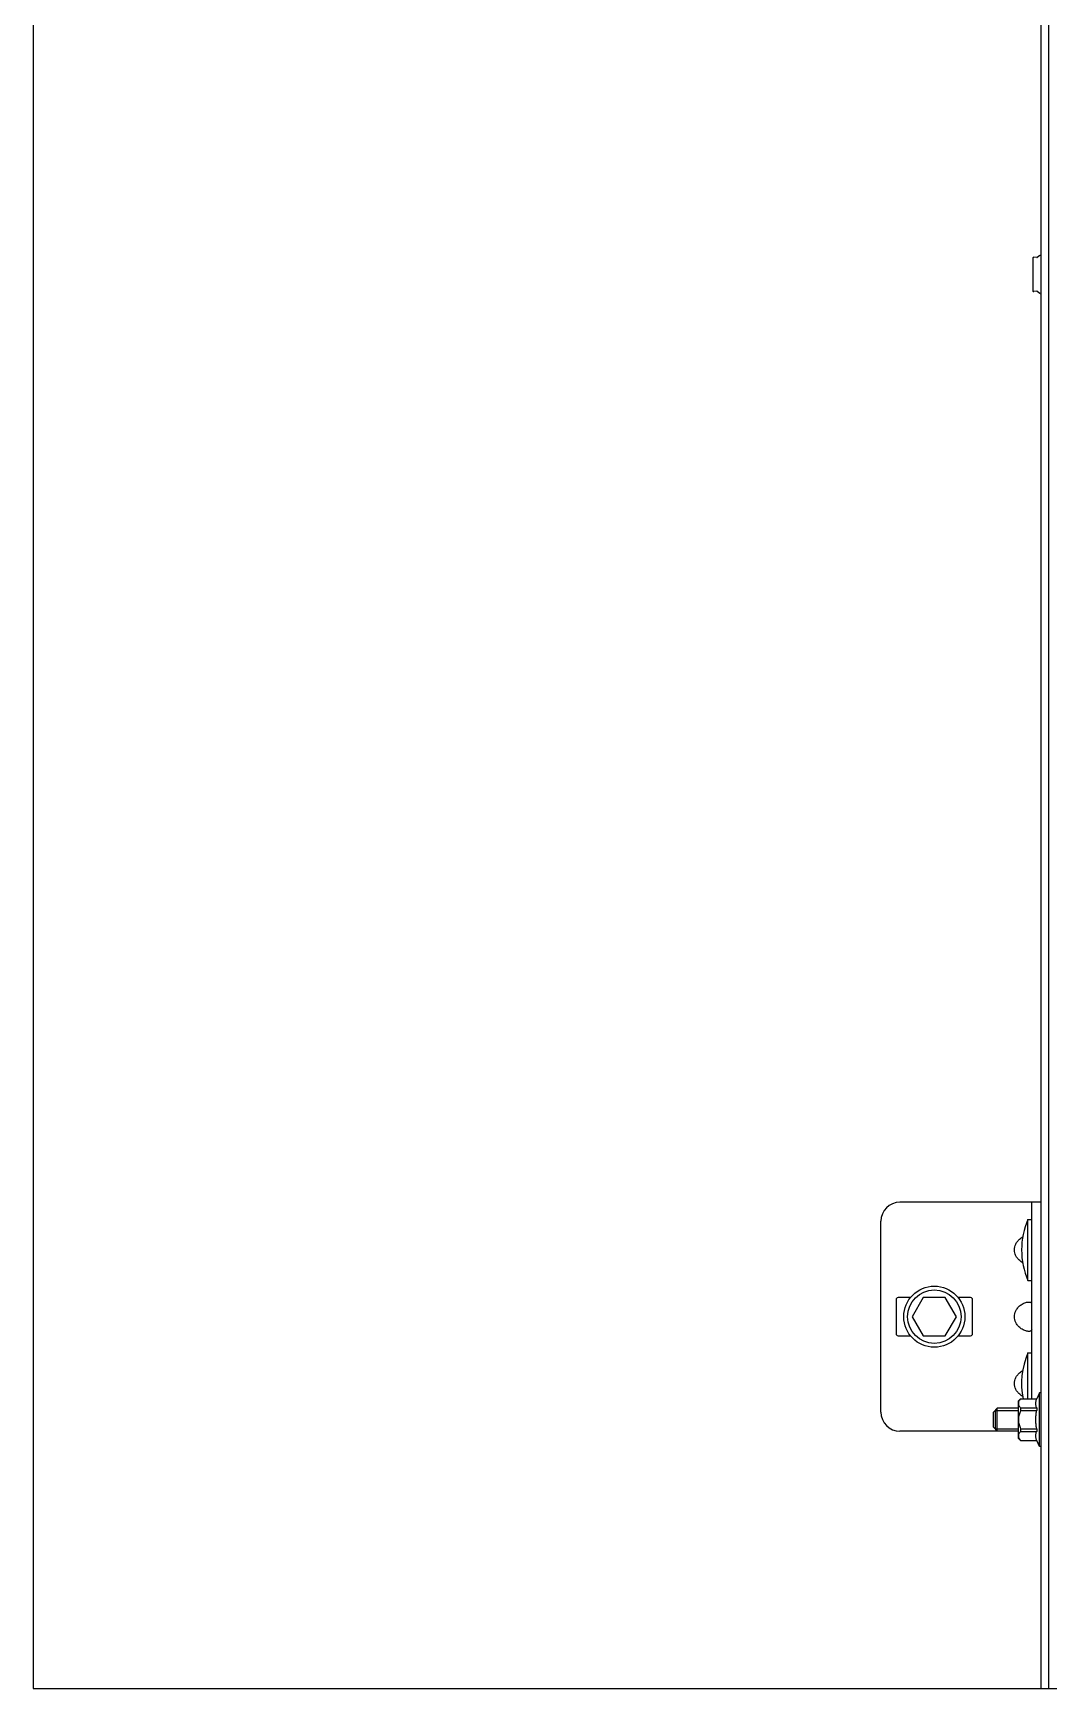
# Model space of a CAD drawing. Header units: millimetres. Extents: x 21899 to 38731, y -5425 to 3612.
# Drawn here: x 30976.4 to 31242.4, y -5410.5 to -4976.7 of the extents above; entities that cross this region are included whole.
import ezdxf

# ---------------------------------------------------------------- set-up
doc = ezdxf.new("R2010")
doc.units = ezdxf.units.MM

msp = doc.modelspace()

# ---------------------------------------------------------------- linework, layer by layer
at = {"color": 7, "linetype": 'Continuous'}
for p, q in [((31242.4, -5410.47), (31242.4, -2795.66)), ((31240.4, -5410.47), (31240.4, -3294.95)), ((30976.43, -4530.44), (30976.43, -5410.39)), ((31238.2, -5035.66), (31238.2, -5044.22)), ((31239.22, -5035.53), (31238.41, -5035.46)), ((31240.07, -5034.94), (31239.36, -5035.49)), ((31239.22, -5044.35), (31238.41, -5044.42)), ((31240.07, -5044.94), (31239.36, -5044.39)), ((31240.4, -5282.97), (31203.4, -5282.97)), ((31237.9, -5334.49), (31237.9, -5282.97)), ((31198.4, -5337.97), (31198.4, -5287.97)), ((31236.9, -5287.47), (31237.9, -5287.47)), ((31236.9, -5303.47), (31236.9, -5287.47)), ((31236.9, -5303.47), (31237.9, -5303.47)), ((31202.4, -5308.47), (31202.4, -5317.47)), ((31206.15, -5307.97), (31202.9, -5307.97)), ((31209.51, -5307.97), (31206.62, -5312.97)), ((31215.28, -5307.97), (31209.51, -5307.97)), ((31218.17, -5312.97), (31215.28, -5307.97)), ((31221.9, -5307.97), (31218.64, -5307.97)), ((31222.4, -5317.47), (31222.4, -5308.47)), ((31206.62, -5312.97), (31209.51, -5317.97)), ((31215.28, -5317.97), (31218.17, -5312.97)), ((31202.9, -5317.97), (31206.15, -5317.97)), ((31209.51, -5317.97), (31215.28, -5317.97)), ((31218.64, -5317.97), (31221.9, -5317.97)), ((31236.9, -5322.47), (31237.9, -5322.47)), ((31236.9, -5334.49), (31236.9, -5322.47)), ((31234.4, -5335.06), (31234.97, -5334.49)), ((31234.97, -5334.49), (31239.21, -5334.49)), ((31234.97, -5334.49), (31234.97, -5334.5)), ((31234.97, -5334.5), (31239.21, -5334.5)), ((31239.9, -5332.94), (31239.21, -5334.49)), ((31239.21, -5334.49), (31239.21, -5334.5)), ((31240.4, -5332.94), (31239.9, -5332.94)), ((31239.9, -5346.94), (31239.9, -5332.94)), ((31228.9, -5336.94), (31227.9, -5337.94)), ((31227.9, -5341.94), (31227.9, -5337.94)), ((31228.3, -5337.54), (31228.3, -5342.34)), ((31234.4, -5336.94), (31228.9, -5336.94)), ((31228.9, -5342.94), (31228.9, -5336.94)), ((31234.4, -5335.06), (31234.4, -5344.82)), ((31234.97, -5336.87), (31239.21, -5336.87)), ((31234.97, -5336.87), (31234.97, -5337.57)), ((31234.97, -5337.57), (31239.21, -5337.57)), ((31239.21, -5336.87), (31239.21, -5337.57)), ((31234.4, -5342.97), (31203.4, -5342.97)), ((31228.9, -5342.94), (31227.9, -5341.94)), ((31234.4, -5342.94), (31228.9, -5342.94)), ((31234.97, -5342.31), (31239.21, -5342.31)), ((31234.97, -5342.31), (31234.97, -5343.01)), ((31234.97, -5343.01), (31239.21, -5343.01)), ((31239.21, -5342.31), (31239.21, -5343.01)), ((31234.4, -5344.82), (31234.97, -5345.39)), ((31234.97, -5345.37), (31239.21, -5345.37)), ((31234.97, -5345.37), (31234.97, -5345.39)), ((31234.97, -5345.39), (31239.21, -5345.39)), ((31239.21, -5345.37), (31239.21, -5345.39)), ((31239.9, -5346.94), (31239.21, -5345.39)), ((31240.4, -5346.94), (31239.9, -5346.94)), ((30976.43, -5410.39), (34576.43, -5410.39))]:
    msp.add_line(p, q, dxfattribs=at)
at = {"color": 2, "linetype": 'Continuous'}
for p, q in [((31228.3, -5337.54), (31234.4, -5337.54)), ((31228.3, -5342.34), (31234.4, -5342.34))]:
    msp.add_line(p, q, dxfattribs=at)
at = {"color": 7, "linetype": 'Continuous'}
for radius in [8, 7]:
    msp.add_circle((31212.4, -5312.97), radius, dxfattribs=at)
for centre, radius, start, end in [((31238.4, -5035.66), 0.2, 84.8056, 180), ((31239.24, -5035.33), 0.2, 264.8056, 307.6942), ((31240.2, -5035.1), 0.2, 0, 127.6942), ((31238.4, -5044.22), 0.2, 180, 275.1944), ((31239.24, -5044.55), 0.2, 52.3058, 95.1944), ((31240.2, -5044.78), 0.2, 232.3058, 0), ((31203.4, -5287.97), 5, 90, 180), ((31255.51, -5295.47), 20.26, 156.7411, 203.2589), ((31202.9, -5308.47), 0.5, 90, 180), ((31221.9, -5308.47), 0.5, 0, 90), ((31202.9, -5317.47), 0.5, 180, 270), ((31221.9, -5317.47), 0.5, 270, 0), ((31255.51, -5330.47), 20.26, 156.7411, 191.4535), ((31203.4, -5337.97), 5, 180, 270)]:
    msp.add_arc(centre, radius, start, end, dxfattribs=at)
for points, start_tangent, end_tangent in [([(31235.4, -5298.77), (31234.55, -5298.09), (31233.95, -5297.37), (31233.57, -5296.61), (31233.38, -5295.85), (31233.38, -5295.08), (31233.57, -5294.32), (31233.95, -5293.57), (31234.55, -5292.84), (31235.4, -5292.17)], (-0.674512, 0.442515), (0.674512, 0.442515)), ([(31235.4, -5292.17), (31235.55, -5292.07)], (0.015475, 0.010152), (0.016055, 0.009245)), ([(31235.55, -5298.86), (31235.4, -5298.77)], (-0.016055, 0.009245), (-0.015475, 0.010152)), ([(31235.4, -5316.27), (31234.55, -5315.59), (31233.95, -5314.87), (31233.57, -5314.11), (31233.38, -5313.35), (31233.38, -5312.58), (31233.57, -5311.82), (31233.95, -5311.07), (31234.55, -5310.34), (31235.4, -5309.67)], (-0.674512, 0.442515), (0.674512, 0.442515)), ([(31235.4, -5309.67), (31235.86, -5309.42), (31236.33, -5309.25), (31236.77, -5309.15), (31237.16, -5309.12), (31237.48, -5309.15), (31237.72, -5309.25), (31237.85, -5309.42)], (0.222815, 0.146178), (0.108528, -0.245073)), ([(31237.85, -5316.52), (31237.72, -5316.69), (31237.48, -5316.79), (31237.16, -5316.82), (31236.77, -5316.79), (31236.33, -5316.69), (31235.86, -5316.52), (31235.4, -5316.27)], (-0.108524, -0.245076), (-0.222816, 0.146179)), ([(31237.9, -5316.27), (31237.85, -5316.52)], (0, -0.025732), (-0.010479, -0.023665)), ([(31235.4, -5333.77), (31234.55, -5333.09), (31233.95, -5332.37), (31233.57, -5331.61), (31233.38, -5330.85), (31233.38, -5330.08), (31233.57, -5329.32), (31233.95, -5328.57), (31234.55, -5327.84), (31235.4, -5327.17)], (-0.674512, 0.442515), (0.674512, 0.442515)), ([(31235.4, -5327.17), (31235.55, -5327.07)], (0.015475, 0.010152), (0.016055, 0.009245)), ([(31234.97, -5334.5), (31234.75, -5334.78), (31234.59, -5335.05), (31234.48, -5335.31), (31234.43, -5335.56), (31234.43, -5335.82), (31234.48, -5336.07), (31234.59, -5336.33), (31234.75, -5336.59), (31234.97, -5336.87)], (-0.174378, -0.200659), (0.174378, -0.200659)), ([(31235.55, -5333.86), (31235.4, -5333.77)], (-0.016055, 0.009245), (-0.015475, 0.010152)), ([(31239.21, -5336.87), (31239.11, -5336.57), (31239.04, -5336.28), (31238.99, -5335.98), (31238.98, -5335.69), (31238.99, -5335.39), (31239.04, -5335.1), (31239.11, -5334.8), (31239.21, -5334.5)], (-0.086712, 0.226837), (0.086712, 0.226837)), ([(31234.97, -5337.57), (31234.75, -5338.13), (31234.59, -5338.66), (31234.48, -5339.18), (31234.43, -5339.69), (31234.43, -5340.19), (31234.48, -5340.7), (31234.59, -5341.22), (31234.75, -5341.75), (31234.97, -5342.31)], (-0.194943, -0.448649), (0.194943, -0.448649)), ([(31239.21, -5342.31), (31239.11, -5341.71), (31239.04, -5341.12), (31238.99, -5340.53), (31238.98, -5339.94), (31238.99, -5339.35), (31239.04, -5338.76), (31239.11, -5338.17), (31239.21, -5337.57)], (-0.08949, 0.468208), (0.08949, 0.468208)), ([(31234.97, -5343.01), (31234.75, -5343.29), (31234.59, -5343.55), (31234.48, -5343.81), (31234.43, -5344.06), (31234.43, -5344.32), (31234.48, -5344.57), (31234.59, -5344.83), (31234.75, -5345.1), (31234.97, -5345.37)], (-0.174378, -0.200659), (0.174378, -0.200659)), ([(31239.21, -5345.37), (31239.11, -5345.07), (31239.04, -5344.78), (31238.99, -5344.49), (31238.98, -5344.19), (31238.99, -5343.9), (31239.04, -5343.6), (31239.11, -5343.31), (31239.21, -5343.01)], (-0.086712, 0.226837), (0.086712, 0.226837))]:
    msp.add_spline(points, degree=3, dxfattribs=dict(at, start_tangent=start_tangent, end_tangent=end_tangent))

doc.saveas('drawing.dxf')
